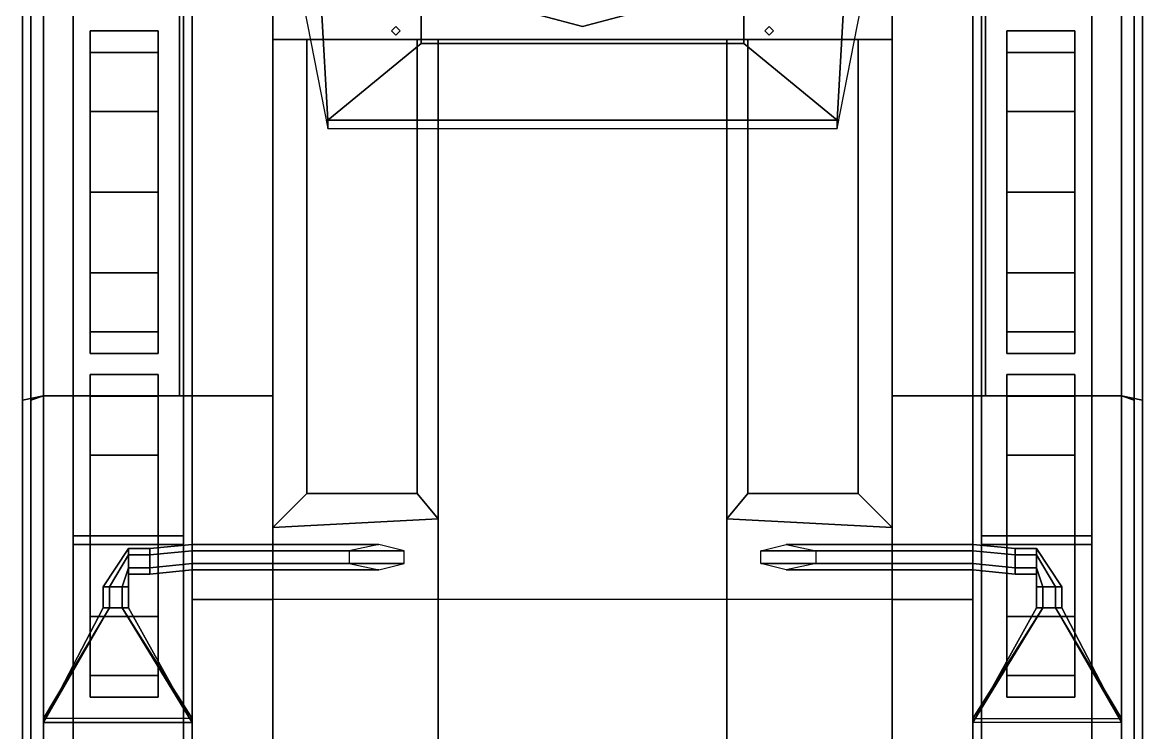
# Model space of a CAD drawing. Header units: millimetres. Extents: x -1.32 to 3, y -3.17 to 5.
# Drawn here: x -1.32 to 1.32, y -2.114 to -0.44 of the extents above; entities that cross this region are included whole.
import ezdxf

# ---------------------------------------------------------------- set-up
doc = ezdxf.new("R2010")
doc.units = ezdxf.units.MM
for name, color, linetype in [('mg2', 6, 'Continuous'), ('mudguards', 6, 'Continuous'), ('tracks', 3, 'Continuous'), ('turret', 2, 'Continuous'), ('wheels', 2, 'Continuous')]:
    doc.layers.add(name, color=color, linetype=linetype)

msp = doc.modelspace()

# ---------------------------------------------------------------- linework, layer by layer
for points in [[(-0.92, 2.51, 0.82), (-0.92, -2.7, 0.91), (-0.92, -0.48, 1.08), (-0.92, 2.07, 1.08)], [(-0.92, 2.46, 0.58), (-0.92, -2.7, 0.47), (-0.92, -2.7, 0.91), (-0.92, 2.51, 0.82)], [(0.92, -0.48, 1.08), (0.92, -2.7, 0.91), (0.92, 2.51, 0.82), (0.92, 2.07, 1.08)], [(0.92, -2.7, 0.91), (0.92, -2.7, 0.47), (0.92, 2.46, 0.58), (0.92, 2.51, 0.82)], [(-0.92, 2.02, 0.34), (-0.92, -2.24, 0.34), (-0.92, -2.7, 0.47), (-0.92, 2.46, 0.58)], [(0.92, -2.7, 0.47), (0.92, -2.24, 0.34), (0.92, 2.02, 0.34), (0.92, 2.46, 0.58)], [(0.92, 2.02, 0.34), (0.92, -2.24, 0.34), (-0.92, -2.24, 0.34), (-0.92, 2.02, 0.34)], [(-0.73, 1.27, 1.08), (-0.73, -0.48, 1.08), (-0.73, -0.48, 1.37), (-0.73, 1.13, 1.37)], [(0.73, -0.48, 1.37), (0.73, -0.48, 1.08), (0.73, 1.27, 1.08), (0.73, 1.13, 1.37)], [(-0.73, 1.13, 1.37), (-0.73, -0.48, 1.37), (0.73, -0.48, 1.37), (0.73, 1.13, 1.37)], [(-1.27, 0.06, 1.31), (-1.27, -1.32, 1.31), (-0.95, -1.32, 1.36), (-0.95, 0.06, 1.36)], [(-1.27, 0.06, 1.18), (-1.27, -1.32, 1.18), (-1.27, -1.32, 1.31), (-1.27, 0.06, 1.31)], [(-0.95, -1.32, 1.36), (-0.73, -1.32, 1.31), (-0.73, 0.06, 1.31), (-0.95, 0.06, 1.36)], [(-0.73, -1.32, 1.31), (-0.73, -1.32, 1.18), (-0.73, 0.06, 1.18), (-0.73, 0.06, 1.31)], [(0.73, 0.06, 1.31), (0.73, -1.32, 1.31), (0.95, -1.32, 1.36), (0.95, 0.06, 1.36)], [(0.73, 0.06, 1.18), (0.73, -1.32, 1.18), (0.73, -1.32, 1.31), (0.73, 0.06, 1.31)], [(0.95, 0.06, 1.36), (0.95, -1.32, 1.36), (0.95, -1.32, 1.36), (0.95, 0.06, 1.36)], [(0.95, -1.32, 1.36), (1.27, -1.32, 1.31), (1.27, 0.06, 1.31), (0.95, 0.06, 1.36)], [(1.27, -1.32, 1.31), (1.27, -1.32, 1.18), (1.27, 0.06, 1.18), (1.27, 0.06, 1.31)], [(-0.92, -0.48, 1.08), (-0.92, -2.7, 0.91), (-0.92, -1.8, 1.14), (-0.92, -0.48, 1.14)], [(-0.73, -0.48, 1.14), (-0.73, -0.48, 1.14), (-0.6592, -0.48, 1.37), (-0.73, -0.48, 1.37)], [(-0.65, -0.48, 1.4), (-0.73, -0.48, 1.14), (-0.73, -1.63, 1.14), (-0.65, -1.55, 1.4)], [(-0.39, -0.48, 1.4), (-0.375, -0.48, 1.37), (-0.6592, -0.48, 1.37), (-0.65, -0.48, 1.4)], [(-0.39, -1.55, 1.4), (-0.39, -0.48, 1.4), (-0.65, -0.48, 1.4), (-0.65, -1.55, 1.4)], [(-0.34, -1.61, 1.3), (-0.34, -0.48, 1.3), (-0.39, -0.48, 1.4), (-0.39, -1.55, 1.4)], [(-0.375, -0.48, 1.37), (-0.34, -0.48, 1.3), (0.34, -0.48, 1.3), (0.375, -0.48, 1.37)], [(-0.34, -0.48, 1.3), (-0.34, -2.61, 1.3), (0.34, -2.61, 1.3), (0.34, -0.48, 1.3)], [(0.34, -0.48, 1.3), (0.34, -1.61, 1.3), (0.39, -1.55, 1.4), (0.39, -0.48, 1.4)], [(0.65, -0.48, 1.4), (0.6592, -0.48, 1.37), (0.375, -0.48, 1.37), (0.39, -0.48, 1.4)], [(0.39, -0.48, 1.4), (0.39, -1.55, 1.4), (0.65, -1.55, 1.4), (0.65, -0.48, 1.4)], [(0.65, -1.55, 1.4), (0.73, -1.63, 1.14), (0.73, -0.48, 1.14), (0.65, -0.48, 1.4)], [(0.73, -0.48, 1.14), (0.73, -0.48, 1.14), (0.73, -0.48, 1.37), (0.6592, -0.48, 1.37)], [(0.92, -1.8, 1.14), (0.92, -2.7, 0.91), (0.92, -0.48, 1.08), (0.92, -0.48, 1.14)], [(-1.27, -1.32, 1.31), (-1.27, -1.32, 1.18), (-0.73, -1.32, 1.18), (-0.73, -1.32, 1.31)], [(-0.95, -1.32, 1.36), (-1.27, -1.32, 1.31), (-0.73, -1.32, 1.31), (-0.95, -1.32, 1.36)], [(-0.92, -1.32, 1.14), (-0.92, -1.8, 1.14), (-0.73, -1.8, 1.14), (-0.73, -1.32, 1.14)], [(-0.92, -1.32, 1.18), (-0.92, -1.32, 1.14), (-0.73, -1.32, 1.14), (-0.73, -1.32, 1.18)], [(0.73, -1.32, 1.14), (0.73, -1.8, 1.14), (0.92, -1.8, 1.14), (0.92, -1.32, 1.14)], [(0.95, -1.32, 1.36), (0.73, -1.32, 1.31), (1.27, -1.32, 1.31), (0.95, -1.32, 1.36)], [(0.73, -1.32, 1.31), (0.73, -1.32, 1.18), (1.27, -1.32, 1.18), (1.27, -1.32, 1.31)], [(0.73, -1.32, 1.18), (0.73, -1.32, 1.14), (0.92, -1.32, 1.14), (0.92, -1.32, 1.18)], [(-0.65, -1.55, 1.4), (-0.73, -1.63, 1.14), (-0.34, -1.61, 1.3), (-0.39, -1.55, 1.4)], [(0.39, -1.55, 1.4), (0.34, -1.61, 1.3), (0.73, -1.63, 1.14), (0.65, -1.55, 1.4)], [(-0.73, -1.63, 1.14), (-0.73, -2.78, 1.14), (-0.34, -2.61, 1.3), (-0.34, -1.61, 1.3)], [(0.34, -2.61, 1.3), (0.73, -2.78, 1.14), (0.73, -1.63, 1.14), (0.34, -1.61, 1.3)], [(-0.92, -1.8, 1.14), (-0.92, -2.7, 0.91), (-0.73, -2.7, 0.91), (-0.73, -1.8, 1.14)], [(-0.73, -2.7, 0.91), (-0.73, -2.78, 0.89), (-0.73, -2.78, 1.14), (-0.73, -1.8, 1.14)], [(-0.73, -1.8, 1.14), (-0.73, -2.78, 1.14), (0.73, -2.78, 1.14), (0.73, -1.8, 1.14)], [(0.73, -2.78, 1.14), (0.73, -2.78, 0.89), (0.73, -2.7, 0.91), (0.73, -1.8, 1.14)], [(0.73, -1.8, 1.14), (0.73, -2.7, 0.91), (0.92, -2.7, 0.91), (0.92, -1.8, 1.14)]]:
    msp.add_3dface(points)
at = {"layer": 'mg2'}
for points in [[(-1.32, 1.23, 1.13), (-1.32, -1.33, 1.13), (-1.32, -2.8, 0.62), (-1.32, 2.63, 0.62)], [(-1.32, -2.8, 0.62), (-1.3, -2.8, 0.62), (-1.3, 2.63, 0.62), (-1.32, 2.63, 0.62)], [(-1.3, 2.63, 0.62), (-1.3, -2.8, 0.62), (-1.3, -1.33, 1.13), (-1.3, 1.23, 1.13)], [(-1.27, 1.21, 1.18), (-1.27, -1.32, 1.18), (-1.32, -1.33, 1.13), (-1.32, 1.23, 1.13)], [(-1.3, 1.23, 1.13), (-1.3, -1.33, 1.13), (-1.27, -1.32, 1.16), (-1.27, 1.21, 1.16)], [(-1.27, 1.21, 1.16), (-1.27, -1.32, 1.16), (-0.92, -1.32, 1.16), (-0.92, 1.21, 1.16)], [(-0.92, 1.21, 1.18), (-0.92, -1.32, 1.18), (-1.27, -1.32, 1.18), (-1.27, 1.21, 1.18)], [(-0.92, -1.579, 1.14), (-0.92, -1.32, 1.18), (-0.92, -0.48, 1.18), (-0.92, -0.48, 1.14)], [(-0.92, -0.48, 1.14), (-0.92, -0.48, 1.18), (-0.92, -1.32, 1.18), (-0.92, -1.579, 1.14)], [(-1.27, -1.32, 1.18), (-1.27, -2.68, 0.97), (-1.32, -2.66, 0.91), (-1.32, -1.33, 1.13)], [(-1.3, -1.33, 1.13), (-1.3, -2.66, 0.91), (-1.27, -2.68, 0.95), (-1.27, -1.32, 1.16)], [(-1.27, -1.32, 1.16), (-1.27, -2.68, 0.95), (-0.92, -2.68, 0.95), (-0.92, -1.32, 1.16)], [(-0.92, -1.32, 1.18), (-0.92, -2.0802, 1.0626), (-1.27, -2.0802, 1.0626), (-1.27, -1.32, 1.18)], [(-1.32, -1.33, 1.13), (-1.32, -2.66, 0.91), (-1.32, -2.82, 0.65), (-1.32, -2.8, 0.62)], [(-1.3, -2.8, 0.62), (-1.3, -2.82, 0.65), (-1.3, -2.66, 0.91), (-1.3, -1.33, 1.13)], [(0.42, -1.685, 1.266), (0.48, -1.67, 1.24), (0.92, -1.67, 1.24), (0.92, -1.685, 1.266)], [(0.42, -1.715, 1.266), (0.42, -1.685, 1.266), (0.92, -1.685, 1.266), (0.92, -1.715, 1.266)], [(0.48, -1.67, 1.24), (0.55, -1.685, 1.214), (0.92, -1.685, 1.214), (0.92, -1.67, 1.24)], [(0.55, -1.685, 1.214), (0.55, -1.715, 1.214), (0.92, -1.715, 1.214), (0.92, -1.685, 1.214)], [(1.02, -1.68, 1.15), (1.02, -1.695, 1.176), (0.92, -1.685, 1.266), (0.92, -1.67, 1.24)], [(1.02, -1.695, 1.124), (1.02, -1.68, 1.15), (0.92, -1.67, 1.24), (0.92, -1.685, 1.214)], [(1.02, -1.695, 1.176), (1.02, -1.725, 1.176), (0.92, -1.715, 1.266), (0.92, -1.685, 1.266)], [(1.02, -1.725, 1.124), (1.02, -1.695, 1.124), (0.92, -1.685, 1.214), (0.92, -1.715, 1.214)], [(1.07, -1.68, 1.15), (1.07, -1.695, 1.176), (1.02, -1.695, 1.176), (1.02, -1.68, 1.15)], [(1.07, -1.695, 1.124), (1.07, -1.68, 1.15), (1.02, -1.68, 1.15), (1.02, -1.695, 1.124)], [(1.07, -1.695, 1.176), (1.07, -1.68, 1.15), (1.13, -1.77, 1.15), (1.115, -1.77, 1.176)], [(1.07, -1.68, 1.15), (1.07, -1.695, 1.124), (1.115, -1.77, 1.124), (1.13, -1.77, 1.15)], [(0.48, -1.73, 1.24), (0.42, -1.715, 1.266), (0.92, -1.715, 1.266), (0.92, -1.73, 1.24)], [(0.55, -1.715, 1.214), (0.48, -1.73, 1.24), (0.92, -1.73, 1.24), (0.92, -1.715, 1.214)], [(1.02, -1.725, 1.176), (1.02, -1.74, 1.15), (0.92, -1.73, 1.24), (0.92, -1.715, 1.266)], [(1.02, -1.74, 1.15), (1.02, -1.725, 1.124), (0.92, -1.715, 1.214), (0.92, -1.73, 1.24)], [(1.07, -1.695, 1.176), (1.07, -1.725, 1.176), (1.02, -1.725, 1.176), (1.02, -1.695, 1.176)], [(1.07, -1.725, 1.124), (1.07, -1.695, 1.124), (1.02, -1.695, 1.124), (1.02, -1.725, 1.124)], [(1.07, -1.725, 1.176), (1.07, -1.695, 1.176), (1.115, -1.77, 1.176), (1.085, -1.77, 1.176)], [(1.07, -1.695, 1.124), (1.07, -1.725, 1.124), (1.085, -1.77, 1.124), (1.115, -1.77, 1.124)], [(1.07, -1.725, 1.176), (1.07, -1.74, 1.15), (1.02, -1.74, 1.15), (1.02, -1.725, 1.176)], [(1.07, -1.74, 1.15), (1.07, -1.725, 1.124), (1.02, -1.725, 1.124), (1.02, -1.74, 1.15)], [(1.07, -1.74, 1.15), (1.07, -1.725, 1.176), (1.085, -1.77, 1.176), (1.07, -1.77, 1.15)], [(1.07, -1.725, 1.124), (1.07, -1.74, 1.15), (1.07, -1.77, 1.15), (1.085, -1.77, 1.124)], [(1.07, -1.77, 1.15), (1.085, -1.77, 1.176), (1.085, -1.82, 1.176), (1.07, -1.82, 1.15)], [(1.085, -1.77, 1.124), (1.07, -1.77, 1.15), (1.07, -1.82, 1.15), (1.085, -1.82, 1.124)], [(1.085, -1.77, 1.176), (1.115, -1.77, 1.176), (1.115, -1.82, 1.176), (1.085, -1.82, 1.176)], [(1.115, -1.77, 1.124), (1.085, -1.77, 1.124), (1.085, -1.82, 1.124), (1.115, -1.82, 1.124)], [(1.115, -1.77, 1.176), (1.13, -1.77, 1.15), (1.13, -1.82, 1.15), (1.115, -1.82, 1.176)], [(1.13, -1.77, 1.15), (1.115, -1.77, 1.124), (1.115, -1.82, 1.124), (1.13, -1.82, 1.15)], [(1.07, -1.82, 1.15), (1.085, -1.82, 1.176), (0.92, -2.09, 1.21)], [(1.085, -1.82, 1.176), (1.115, -1.82, 1.176), (1.27, -2.09, 1.21), (0.92, -2.09, 1.21)], [(1.115, -1.82, 1.124), (1.085, -1.82, 1.124), (0.92, -2.0802, 1.0626), (1.27, -2.0802, 1.0626)], [(1.085, -1.82, 1.124), (1.07, -1.82, 1.15), (0.92, -2.09, 1.21), (0.92, -2.0802, 1.0626)], [(1.115, -1.82, 1.176), (1.13, -1.82, 1.15), (1.27, -2.09, 1.21)], [(1.13, -1.82, 1.15), (1.115, -1.82, 1.124), (1.27, -2.0802, 1.0626), (1.27, -2.09, 1.21)]]:
    msp.add_3dface(points, dxfattribs=at)
at = {"layer": 'mudguards'}
for points in [[(1.3, 2.63, 0.62), (1.3, -2.8, 0.62), (1.3, -1.33, 1.13), (1.3, 1.23, 1.13)], [(1.32, -2.8, 0.62), (1.3, -2.8, 0.62), (1.3, 2.63, 0.62), (1.32, 2.63, 0.62)], [(1.32, 1.23, 1.13), (1.32, -1.33, 1.13), (1.32, -2.8, 0.62), (1.32, 2.63, 0.62)], [(1.3, 1.23, 1.13), (1.3, -1.33, 1.13), (1.27, -1.32, 1.16), (1.27, 1.21, 1.16)], [(1.27, 1.21, 1.18), (1.27, -1.32, 1.18), (1.32, -1.33, 1.13), (1.32, 1.23, 1.13)], [(0.92, 1.21, 1.18), (0.92, -1.32, 1.18), (1.27, -1.32, 1.18), (1.27, 1.21, 1.18)], [(1.27, 1.21, 1.16), (1.27, -1.32, 1.16), (0.92, -1.32, 1.16), (0.92, 1.21, 1.16)], [(0.92, -0.48, 1.14), (0.92, -0.48, 1.18), (0.92, -1.32, 1.18), (0.92, -1.579, 1.14)], [(0.92, -1.579, 1.14), (0.92, -1.32, 1.18), (0.92, -0.48, 1.18), (0.92, -0.48, 1.14)], [(1.27, -1.32, 1.16), (1.27, -2.68, 0.95), (0.92, -2.68, 0.95), (0.92, -1.32, 1.16)], [(0.92, -1.32, 1.18), (0.92, -2.0802, 1.0626), (1.27, -2.0802, 1.0626), (1.27, -1.32, 1.18)], [(1.27, -1.32, 1.18), (1.27, -2.68, 0.97), (1.32, -2.66, 0.91), (1.32, -1.33, 1.13)], [(1.3, -1.33, 1.13), (1.3, -2.66, 0.91), (1.27, -2.68, 0.95), (1.27, -1.32, 1.16)], [(1.3, -2.8, 0.62), (1.3, -2.82, 0.65), (1.3, -2.66, 0.91), (1.3, -1.33, 1.13)], [(1.32, -1.33, 1.13), (1.32, -2.66, 0.91), (1.32, -2.82, 0.65), (1.32, -2.8, 0.62)], [(-1.07, -1.695, 1.176), (-1.07, -1.68, 1.15), (-1.13, -1.77, 1.15), (-1.115, -1.77, 1.176)], [(-1.07, -1.68, 1.15), (-1.07, -1.695, 1.124), (-1.115, -1.77, 1.124), (-1.13, -1.77, 1.15)], [(-1.07, -1.68, 1.15), (-1.07, -1.695, 1.176), (-1.02, -1.695, 1.176), (-1.02, -1.68, 1.15)], [(-1.07, -1.695, 1.124), (-1.07, -1.68, 1.15), (-1.02, -1.68, 1.15), (-1.02, -1.695, 1.124)], [(-1.02, -1.68, 1.15), (-1.02, -1.695, 1.176), (-0.92, -1.685, 1.266), (-0.92, -1.67, 1.24)], [(-1.02, -1.695, 1.124), (-1.02, -1.68, 1.15), (-0.92, -1.67, 1.24), (-0.92, -1.685, 1.214)], [(-1.02, -1.695, 1.176), (-1.02, -1.725, 1.176), (-0.92, -1.715, 1.266), (-0.92, -1.685, 1.266)], [(-1.02, -1.725, 1.124), (-1.02, -1.695, 1.124), (-0.92, -1.685, 1.214), (-0.92, -1.715, 1.214)], [(-0.42, -1.685, 1.266), (-0.48, -1.67, 1.24), (-0.92, -1.67, 1.24), (-0.92, -1.685, 1.266)], [(-0.48, -1.67, 1.24), (-0.55, -1.685, 1.214), (-0.92, -1.685, 1.214), (-0.92, -1.67, 1.24)], [(-0.42, -1.715, 1.266), (-0.42, -1.685, 1.266), (-0.92, -1.685, 1.266), (-0.92, -1.715, 1.266)], [(-0.55, -1.685, 1.214), (-0.55, -1.715, 1.214), (-0.92, -1.715, 1.214), (-0.92, -1.685, 1.214)], [(-1.07, -1.725, 1.176), (-1.07, -1.695, 1.176), (-1.115, -1.77, 1.176), (-1.085, -1.77, 1.176)], [(-1.07, -1.695, 1.124), (-1.07, -1.725, 1.124), (-1.085, -1.77, 1.124), (-1.115, -1.77, 1.124)], [(-1.07, -1.695, 1.176), (-1.07, -1.725, 1.176), (-1.02, -1.725, 1.176), (-1.02, -1.695, 1.176)], [(-1.07, -1.725, 1.124), (-1.07, -1.695, 1.124), (-1.02, -1.695, 1.124), (-1.02, -1.725, 1.124)], [(-1.02, -1.725, 1.176), (-1.02, -1.74, 1.15), (-0.92, -1.73, 1.24), (-0.92, -1.715, 1.266)], [(-1.02, -1.74, 1.15), (-1.02, -1.725, 1.124), (-0.92, -1.715, 1.214), (-0.92, -1.73, 1.24)], [(-0.48, -1.73, 1.24), (-0.42, -1.715, 1.266), (-0.92, -1.715, 1.266), (-0.92, -1.73, 1.24)], [(-0.55, -1.715, 1.214), (-0.48, -1.73, 1.24), (-0.92, -1.73, 1.24), (-0.92, -1.715, 1.214)], [(-1.07, -1.74, 1.15), (-1.07, -1.725, 1.176), (-1.085, -1.77, 1.176), (-1.07, -1.77, 1.15)], [(-1.07, -1.725, 1.124), (-1.07, -1.74, 1.15), (-1.07, -1.77, 1.15), (-1.085, -1.77, 1.124)], [(-1.07, -1.725, 1.176), (-1.07, -1.74, 1.15), (-1.02, -1.74, 1.15), (-1.02, -1.725, 1.176)], [(-1.07, -1.74, 1.15), (-1.07, -1.725, 1.124), (-1.02, -1.725, 1.124), (-1.02, -1.74, 1.15)], [(-1.115, -1.77, 1.176), (-1.13, -1.77, 1.15), (-1.13, -1.82, 1.15), (-1.115, -1.82, 1.176)], [(-1.13, -1.77, 1.15), (-1.115, -1.77, 1.124), (-1.115, -1.82, 1.124), (-1.13, -1.82, 1.15)], [(-1.085, -1.77, 1.176), (-1.115, -1.77, 1.176), (-1.115, -1.82, 1.176), (-1.085, -1.82, 1.176)], [(-1.115, -1.77, 1.124), (-1.085, -1.77, 1.124), (-1.085, -1.82, 1.124), (-1.115, -1.82, 1.124)], [(-1.07, -1.77, 1.15), (-1.085, -1.77, 1.176), (-1.085, -1.82, 1.176), (-1.07, -1.82, 1.15)], [(-1.085, -1.77, 1.124), (-1.07, -1.77, 1.15), (-1.07, -1.82, 1.15), (-1.085, -1.82, 1.124)], [(-1.085, -1.82, 1.176), (-1.115, -1.82, 1.176), (-1.27, -2.09, 1.21), (-0.92, -2.09, 1.21)], [(-1.115, -1.82, 1.176), (-1.13, -1.82, 1.15), (-1.27, -2.09, 1.21)], [(-1.13, -1.82, 1.15), (-1.115, -1.82, 1.124), (-1.27, -2.0802, 1.0626), (-1.27, -2.09, 1.21)], [(-1.115, -1.82, 1.124), (-1.085, -1.82, 1.124), (-0.92, -2.0802, 1.0626), (-1.27, -2.0802, 1.0626)], [(-1.07, -1.82, 1.15), (-1.085, -1.82, 1.176), (-0.92, -2.09, 1.21)], [(-1.085, -1.82, 1.124), (-1.07, -1.82, 1.15), (-0.92, -2.09, 1.21), (-0.92, -2.0802, 1.0626)], [(-1.27, -2.0802, 1.0626), (-1.27, -2.49, 1.05), (-1.27, -2.49, 1.19), (-1.27, -2.09, 1.21)], [(-1.27, -2.61, 0.9808), (-1.27, -2.61, 0.9808), (-1.27, -2.49, 1.05), (-1.27, -2.0802, 1.0626)], [(-0.92, -2.49, 1.19), (-0.92, -2.49, 1.05), (-0.92, -2.0802, 1.0626), (-0.92, -2.09, 1.21)], [(-0.92, -2.49, 1.05), (-0.92, -2.61, 0.9808), (-0.92, -2.61, 0.9808), (-0.92, -2.0802, 1.0626)], [(0.92, -2.0802, 1.0626), (0.92, -2.49, 1.05), (0.92, -2.49, 1.19), (0.92, -2.09, 1.21)], [(0.92, -2.61, 0.9808), (0.92, -2.61, 0.9808), (0.92, -2.49, 1.05), (0.92, -2.0802, 1.0626)], [(1.27, -2.49, 1.19), (1.27, -2.49, 1.05), (1.27, -2.0802, 1.0626), (1.27, -2.09, 1.21)], [(1.27, -2.49, 1.05), (1.27, -2.61, 0.9808), (1.27, -2.61, 0.9808), (1.27, -2.0802, 1.0626)], [(-1.27, -2.09, 1.21), (-1.27, -2.49, 1.19), (-0.92, -2.49, 1.19), (-0.92, -2.09, 1.21)], [(0.92, -2.09, 1.21), (0.92, -2.49, 1.19), (1.27, -2.49, 1.19), (1.27, -2.09, 1.21)]]:
    msp.add_3dface(points, dxfattribs=at)
at = {"layer": 'tracks'}
for points in [[(-0.94, 1.64, -0.01), (-0.94, -1.67, -0.01), (-1.2, -1.67, -0.01), (-1.2, 1.64, -0.01)], [(-1.2, 1.64, -0.01), (-1.2, -1.67, -0.01), (-1.2, -1.67, 0.02), (-1.2, 1.64, 0.02)], [(-1.2, 1.64, 0.02), (-1.2, -1.67, 0.02), (-0.94, -1.67, 0.02), (-0.94, 1.64, 0.02)], [(-1.2, 1.64, 0.81), (-1.2, -1.65, 0.81), (-0.94, -1.65, 0.81), (-0.94, 1.64, 0.81)], [(-0.94, 1.64, 0.78), (-0.94, -1.65, 0.78), (-1.2, -1.65, 0.78), (-1.2, 1.64, 0.78)], [(-1.2, 1.64, 0.78), (-1.2, -1.65, 0.78), (-1.2, -1.65, 0.81), (-1.2, 1.64, 0.81)], [(-0.94, -1.67, 0.02), (-0.94, -1.67, -0.01), (-0.94, 1.64, -0.01), (-0.94, 1.64, 0.02)], [(-0.94, -1.65, 0.81), (-0.94, -1.65, 0.78), (-0.94, 1.64, 0.78), (-0.94, 1.64, 0.81)], [(0.94, 1.64, -0.01), (0.94, -1.67, -0.01), (0.94, -1.67, 0.02), (0.94, 1.64, 0.02)], [(0.94, 1.64, 0.02), (0.94, -1.67, 0.02), (1.2, -1.67, 0.02), (1.2, 1.64, 0.02)], [(1.2, 1.64, -0.01), (1.2, -1.67, -0.01), (0.94, -1.67, -0.01), (0.94, 1.64, -0.01)], [(0.94, 1.64, 0.78), (0.94, -1.65, 0.78), (0.94, -1.65, 0.81), (0.94, 1.64, 0.81)], [(1.2, 1.64, 0.78), (1.2, -1.65, 0.78), (0.94, -1.65, 0.78), (0.94, 1.64, 0.78)], [(0.94, 1.64, 0.81), (0.94, -1.65, 0.81), (1.2, -1.65, 0.81), (1.2, 1.64, 0.81)], [(1.2, -1.67, 0.02), (1.2, -1.67, -0.01), (1.2, 1.64, -0.01), (1.2, 1.64, 0.02)], [(1.2, -1.65, 0.81), (1.2, -1.65, 0.78), (1.2, 1.64, 0.78), (1.2, 1.64, 0.81)], [(-1.2, -1.65, 0.81), (-1.2, -2.41, 0.85), (-0.94, -2.41, 0.85), (-0.94, -1.65, 0.81)], [(-1.2, -1.65, 0.78), (-1.2, -2.41, 0.82), (-1.2, -2.41, 0.85), (-1.2, -1.65, 0.81)], [(-0.94, -1.65, 0.78), (-0.94, -2.41, 0.82), (-1.2, -2.41, 0.82), (-1.2, -1.65, 0.78)], [(-0.94, -2.41, 0.85), (-0.94, -2.41, 0.82), (-0.94, -1.65, 0.78), (-0.94, -1.65, 0.81)], [(0.94, -1.65, 0.78), (0.94, -2.41, 0.82), (0.94, -2.41, 0.85), (0.94, -1.65, 0.81)], [(1.2, -1.65, 0.78), (1.2, -2.41, 0.82), (0.94, -2.41, 0.82), (0.94, -1.65, 0.78)], [(0.94, -1.65, 0.81), (0.94, -2.41, 0.85), (1.2, -2.41, 0.85), (1.2, -1.65, 0.81)], [(1.2, -2.41, 0.85), (1.2, -2.41, 0.82), (1.2, -1.65, 0.78), (1.2, -1.65, 0.81)], [(-0.94, -1.67, -0.01), (-0.94, -2.58, 0.27), (-1.2, -2.58, 0.27), (-1.2, -1.67, -0.01)], [(-1.2, -1.67, -0.01), (-1.2, -2.58, 0.27), (-1.2, -2.55, 0.3), (-1.2, -1.67, 0.02)], [(-1.2, -1.67, 0.02), (-1.2, -2.55, 0.3), (-0.94, -2.55, 0.3), (-0.94, -1.67, 0.02)], [(-0.94, -2.55, 0.3), (-0.94, -2.58, 0.27), (-0.94, -1.67, -0.01), (-0.94, -1.67, 0.02)], [(0.94, -1.67, -0.01), (0.94, -2.58, 0.27), (0.94, -2.55, 0.3), (0.94, -1.67, 0.02)], [(1.2, -1.67, -0.01), (1.2, -2.58, 0.27), (0.94, -2.58, 0.27), (0.94, -1.67, -0.01)], [(0.94, -1.67, 0.02), (0.94, -2.55, 0.3), (1.2, -2.55, 0.3), (1.2, -1.67, 0.02)], [(1.2, -2.55, 0.3), (1.2, -2.58, 0.27), (1.2, -1.67, -0.01), (1.2, -1.67, 0.02)]]:
    msp.add_3dface(points, dxfattribs=at)
at = {"layer": 'turret'}
for points in [[(-0.81, 0.38, 1.42), (-0.6, -0.69, 1.42), (-0.6, -0.67, 1.77), (-0.66, 0.38, 1.85)], [(-0.66, 0.38, 1.85), (-0.6, -0.67, 1.77), (-0.38, -0.49, 2.02), (-0.38, 0.09, 2.02)], [(0.38, -0.49, 2.02), (0.6, -0.67, 1.77), (0.66, 0.38, 1.85), (0.38, 0.09, 2.02)], [(0.6, -0.67, 1.77), (0.6, -0.69, 1.42), (0.81, 0.38, 1.42), (0.66, 0.38, 1.85)], [(-0.38, 0.09, 2.02), (-0.38, -0.49, 2.02), (0.38, -0.49, 2.02), (0.38, 0.09, 2.02)], [(-0.38, -0.3482, 1.37), (0, -0.45, 1.37), (0, -0.45, 1.42), (-0.38, -0.3482, 1.42)], [(0, -0.45, 1.37), (0.38, -0.3482, 1.37), (0.38, -0.3482, 1.42), (0, -0.45, 1.42)], [(-0.44, -0.45, 1.94), (-0.45, -0.46, 1.93), (-0.45, -0.46, 2.3), (-0.44, -0.45, 2.3)], [(-0.44, -0.45, 2.3), (-0.45, -0.46, 2.3), (-0.44, -0.47, 2.3), (-0.43, -0.46, 2.3)], [(-0.45, -0.46, 1.93), (-0.44, -0.47, 1.94), (-0.44, -0.47, 2.3), (-0.45, -0.46, 2.3)], [(-0.43, -0.46, 1.98), (-0.44, -0.45, 1.94), (-0.44, -0.45, 2.3), (-0.43, -0.46, 2.3)], [(-0.44, -0.47, 1.94), (-0.43, -0.46, 1.98), (-0.43, -0.46, 2.3), (-0.44, -0.47, 2.3)], [(0.44, -0.45, 1.94), (0.43, -0.46, 1.98), (0.43, -0.46, 2.3), (0.44, -0.45, 2.3)], [(0.44, -0.45, 2.3), (0.43, -0.46, 2.3), (0.44, -0.47, 2.3), (0.45, -0.46, 2.3)], [(0.43, -0.46, 1.98), (0.44, -0.47, 1.94), (0.44, -0.47, 2.3), (0.43, -0.46, 2.3)], [(0.45, -0.46, 1.93), (0.44, -0.45, 1.94), (0.44, -0.45, 2.3), (0.45, -0.46, 2.3)], [(0.44, -0.47, 1.94), (0.45, -0.46, 1.93), (0.45, -0.46, 2.3), (0.44, -0.47, 2.3)], [(-0.38, -0.49, 2.02), (-0.6, -0.67, 1.77), (0.6, -0.67, 1.77), (0.38, -0.49, 2.02)], [(-0.6, -0.67, 1.77), (-0.6, -0.69, 1.42), (0.6, -0.69, 1.42), (0.6, -0.67, 1.77)]]:
    msp.add_3dface(points, dxfattribs=at)
at = {"layer": 'wheels'}
for points in [[(-1.16, -1.1691, 0.59), (-1.16, -0.46, 0.4), (-1.16, -0.5109, 0.21), (-1.16, -1.22, 0.4)], [(-1.16, -1.03, 0.7291), (-1.16, -0.5109, 0.59), (-1.16, -0.46, 0.4), (-1.16, -1.1691, 0.59)], [(-1, -0.5109, 0.59), (-1, -0.46, 0.4), (-1.16, -0.46, 0.4), (-1.16, -0.5109, 0.59)], [(-1, -0.46, 0.4), (-1, -0.5109, 0.21), (-1.16, -0.5109, 0.21), (-1.16, -0.46, 0.4)], [(-1, -1.1691, 0.21), (-1, -0.46, 0.4), (-1, -0.5109, 0.59), (-1, -1.22, 0.4)], [(-1, -1.03, 0.0709), (-1, -0.5109, 0.21), (-1, -0.46, 0.4), (-1, -1.1691, 0.21)], [(1.16, -0.5109, 0.59), (1.16, -0.46, 0.4), (1, -0.46, 0.4), (1, -0.5109, 0.59)], [(1, -1.03, 0.7291), (1, -0.5109, 0.59), (1, -0.46, 0.4), (1, -1.1691, 0.59)], [(1, -1.1691, 0.59), (1, -0.46, 0.4), (1, -0.5109, 0.21), (1, -1.22, 0.4)], [(1.16, -0.46, 0.4), (1.16, -0.5109, 0.21), (1, -0.5109, 0.21), (1, -0.46, 0.4)], [(1.16, -1.1691, 0.21), (1.16, -0.46, 0.4), (1.16, -0.5109, 0.59), (1.16, -1.22, 0.4)], [(1.16, -1.03, 0.0709), (1.16, -0.5109, 0.21), (1.16, -0.46, 0.4), (1.16, -1.1691, 0.21)], [(-1.16, -1.22, 0.4), (-1.16, -0.5109, 0.21), (-1.16, -0.65, 0.0709), (-1.16, -1.1691, 0.21)], [(-1, -0.5109, 0.21), (-1, -0.65, 0.0709), (-1.16, -0.65, 0.0709), (-1.16, -0.5109, 0.21)], [(-1.16, -0.84, 0.78), (-1.16, -0.65, 0.7291), (-1.16, -0.5109, 0.59), (-1.16, -1.03, 0.7291)], [(-1, -0.65, 0.7291), (-1, -0.5109, 0.59), (-1.16, -0.5109, 0.59), (-1.16, -0.65, 0.7291)], [(-1, -1.22, 0.4), (-1, -0.5109, 0.59), (-1, -0.65, 0.7291), (-1, -1.1691, 0.59)], [(-1, -0.84, 0.02), (-1, -0.65, 0.0709), (-1, -0.5109, 0.21), (-1, -1.03, 0.0709)], [(1, -1.22, 0.4), (1, -0.5109, 0.21), (1, -0.65, 0.0709), (1, -1.1691, 0.21)], [(1.16, -0.5109, 0.21), (1.16, -0.65, 0.0709), (1, -0.65, 0.0709), (1, -0.5109, 0.21)], [(1.16, -0.65, 0.7291), (1.16, -0.5109, 0.59), (1, -0.5109, 0.59), (1, -0.65, 0.7291)], [(1, -0.84, 0.78), (1, -0.65, 0.7291), (1, -0.5109, 0.59), (1, -1.03, 0.7291)], [(1.16, -1.22, 0.4), (1.16, -0.5109, 0.59), (1.16, -0.65, 0.7291), (1.16, -1.1691, 0.59)], [(1.16, -0.84, 0.02), (1.16, -0.65, 0.0709), (1.16, -0.5109, 0.21), (1.16, -1.03, 0.0709)], [(-1.16, -1.1691, 0.21), (-1.16, -0.65, 0.0709), (-1.16, -0.84, 0.02), (-1.16, -1.03, 0.0709)], [(-1, -0.65, 0.0709), (-1, -0.84, 0.02), (-1.16, -0.84, 0.02), (-1.16, -0.65, 0.0709)], [(-1, -0.84, 0.78), (-1, -0.65, 0.7291), (-1.16, -0.65, 0.7291), (-1.16, -0.84, 0.78)], [(-1, -1.1691, 0.59), (-1, -0.65, 0.7291), (-1, -0.84, 0.78), (-1, -1.03, 0.7291)], [(1.16, -0.65, 0.0709), (1.16, -0.84, 0.02), (1, -0.84, 0.02), (1, -0.65, 0.0709)], [(1, -1.1691, 0.21), (1, -0.65, 0.0709), (1, -0.84, 0.02), (1, -1.03, 0.0709)], [(1.16, -0.84, 0.78), (1.16, -0.65, 0.7291), (1, -0.65, 0.7291), (1, -0.84, 0.78)], [(1.16, -1.1691, 0.59), (1.16, -0.65, 0.7291), (1.16, -0.84, 0.78), (1.16, -1.03, 0.7291)], [(-1, -0.84, 0.02), (-1, -1.03, 0.0709), (-1.16, -1.03, 0.0709), (-1.16, -0.84, 0.02)], [(-1, -1.03, 0.7291), (-1, -0.84, 0.78), (-1.16, -0.84, 0.78), (-1.16, -1.03, 0.7291)], [(1.16, -0.84, 0.02), (1.16, -1.03, 0.0709), (1, -1.03, 0.0709), (1, -0.84, 0.02)], [(1.16, -1.03, 0.7291), (1.16, -0.84, 0.78), (1, -0.84, 0.78), (1, -1.03, 0.7291)], [(-1, -1.03, 0.0709), (-1, -1.1691, 0.21), (-1.16, -1.1691, 0.21), (-1.16, -1.03, 0.0709)], [(-1, -1.1691, 0.59), (-1, -1.03, 0.7291), (-1.16, -1.03, 0.7291), (-1.16, -1.1691, 0.59)], [(1.16, -1.03, 0.0709), (1.16, -1.1691, 0.21), (1, -1.1691, 0.21), (1, -1.03, 0.0709)], [(1.16, -1.1691, 0.59), (1.16, -1.03, 0.7291), (1, -1.03, 0.7291), (1, -1.1691, 0.59)], [(-1, -1.22, 0.4), (-1, -1.1691, 0.59), (-1.16, -1.1691, 0.59), (-1.16, -1.22, 0.4)], [(-1, -1.1691, 0.21), (-1, -1.22, 0.4), (-1.16, -1.22, 0.4), (-1.16, -1.1691, 0.21)], [(1.16, -1.22, 0.4), (1.16, -1.1691, 0.59), (1, -1.1691, 0.59), (1, -1.22, 0.4)], [(1.16, -1.1691, 0.21), (1.16, -1.22, 0.4), (1, -1.22, 0.4), (1, -1.1691, 0.21)], [(-1.16, -1.84, 0.7291), (-1.16, -1.3209, 0.59), (-1.16, -1.27, 0.4), (-1.16, -1.9791, 0.59)], [(-1.16, -1.9791, 0.59), (-1.16, -1.27, 0.4), (-1.16, -1.3209, 0.21), (-1.16, -2.03, 0.4)], [(-1, -1.3209, 0.59), (-1, -1.27, 0.4), (-1.16, -1.27, 0.4), (-1.16, -1.3209, 0.59)], [(-1, -1.27, 0.4), (-1, -1.3209, 0.21), (-1.16, -1.3209, 0.21), (-1.16, -1.27, 0.4)], [(-1, -1.84, 0.0709), (-1, -1.3209, 0.21), (-1, -1.27, 0.4), (-1, -1.9791, 0.21)], [(-1, -1.9791, 0.21), (-1, -1.27, 0.4), (-1, -1.3209, 0.59), (-1, -2.03, 0.4)], [(1, -1.9791, 0.59), (1, -1.27, 0.4), (1, -1.3209, 0.21), (1, -2.03, 0.4)], [(1, -1.84, 0.7291), (1, -1.3209, 0.59), (1, -1.27, 0.4), (1, -1.9791, 0.59)], [(1.16, -1.3209, 0.59), (1.16, -1.27, 0.4), (1, -1.27, 0.4), (1, -1.3209, 0.59)], [(1.16, -1.27, 0.4), (1.16, -1.3209, 0.21), (1, -1.3209, 0.21), (1, -1.27, 0.4)], [(1.16, -1.84, 0.0709), (1.16, -1.3209, 0.21), (1.16, -1.27, 0.4), (1.16, -1.9791, 0.21)], [(1.16, -1.9791, 0.21), (1.16, -1.27, 0.4), (1.16, -1.3209, 0.59), (1.16, -2.03, 0.4)], [(-1.16, -2.03, 0.4), (-1.16, -1.3209, 0.21), (-1.16, -1.46, 0.0709), (-1.16, -1.9791, 0.21)], [(-1, -1.3209, 0.21), (-1, -1.46, 0.0709), (-1.16, -1.46, 0.0709), (-1.16, -1.3209, 0.21)], [(-1, -1.46, 0.7291), (-1, -1.3209, 0.59), (-1.16, -1.3209, 0.59), (-1.16, -1.46, 0.7291)], [(-1.16, -1.65, 0.78), (-1.16, -1.46, 0.7291), (-1.16, -1.3209, 0.59), (-1.16, -1.84, 0.7291)], [(-1, -2.03, 0.4), (-1, -1.3209, 0.59), (-1, -1.46, 0.7291), (-1, -1.9791, 0.59)], [(-1, -1.65, 0.02), (-1, -1.46, 0.0709), (-1, -1.3209, 0.21), (-1, -1.84, 0.0709)], [(1, -2.03, 0.4), (1, -1.3209, 0.21), (1, -1.46, 0.0709), (1, -1.9791, 0.21)], [(1.16, -1.3209, 0.21), (1.16, -1.46, 0.0709), (1, -1.46, 0.0709), (1, -1.3209, 0.21)], [(1, -1.65, 0.78), (1, -1.46, 0.7291), (1, -1.3209, 0.59), (1, -1.84, 0.7291)], [(1.16, -1.46, 0.7291), (1.16, -1.3209, 0.59), (1, -1.3209, 0.59), (1, -1.46, 0.7291)], [(1.16, -2.03, 0.4), (1.16, -1.3209, 0.59), (1.16, -1.46, 0.7291), (1.16, -1.9791, 0.59)], [(1.16, -1.65, 0.02), (1.16, -1.46, 0.0709), (1.16, -1.3209, 0.21), (1.16, -1.84, 0.0709)], [(-1.16, -1.9791, 0.21), (-1.16, -1.46, 0.0709), (-1.16, -1.65, 0.02), (-1.16, -1.84, 0.0709)], [(-1, -1.46, 0.0709), (-1, -1.65, 0.02), (-1.16, -1.65, 0.02), (-1.16, -1.46, 0.0709)], [(-1, -1.65, 0.78), (-1, -1.46, 0.7291), (-1.16, -1.46, 0.7291), (-1.16, -1.65, 0.78)], [(-1, -1.9791, 0.59), (-1, -1.46, 0.7291), (-1, -1.65, 0.78), (-1, -1.84, 0.7291)], [(1, -1.9791, 0.21), (1, -1.46, 0.0709), (1, -1.65, 0.02), (1, -1.84, 0.0709)], [(1.16, -1.46, 0.0709), (1.16, -1.65, 0.02), (1, -1.65, 0.02), (1, -1.46, 0.0709)], [(1.16, -1.65, 0.78), (1.16, -1.46, 0.7291), (1, -1.46, 0.7291), (1, -1.65, 0.78)], [(1.16, -1.9791, 0.59), (1.16, -1.46, 0.7291), (1.16, -1.65, 0.78), (1.16, -1.84, 0.7291)], [(-1, -1.65, 0.02), (-1, -1.84, 0.0709), (-1.16, -1.84, 0.0709), (-1.16, -1.65, 0.02)], [(-1, -1.84, 0.7291), (-1, -1.65, 0.78), (-1.16, -1.65, 0.78), (-1.16, -1.84, 0.7291)], [(1.16, -1.65, 0.02), (1.16, -1.84, 0.0709), (1, -1.84, 0.0709), (1, -1.65, 0.02)], [(1.16, -1.84, 0.7291), (1.16, -1.65, 0.78), (1, -1.65, 0.78), (1, -1.84, 0.7291)], [(-1, -1.9791, 0.59), (-1, -1.84, 0.7291), (-1.16, -1.84, 0.7291), (-1.16, -1.9791, 0.59)], [(-1, -1.84, 0.0709), (-1, -1.9791, 0.21), (-1.16, -1.9791, 0.21), (-1.16, -1.84, 0.0709)], [(1.16, -1.9791, 0.59), (1.16, -1.84, 0.7291), (1, -1.84, 0.7291), (1, -1.9791, 0.59)], [(1.16, -1.84, 0.0709), (1.16, -1.9791, 0.21), (1, -1.9791, 0.21), (1, -1.84, 0.0709)], [(-1, -2.03, 0.4), (-1, -1.9791, 0.59), (-1.16, -1.9791, 0.59), (-1.16, -2.03, 0.4)], [(-1, -1.9791, 0.21), (-1, -2.03, 0.4), (-1.16, -2.03, 0.4), (-1.16, -1.9791, 0.21)], [(1.16, -2.03, 0.4), (1.16, -1.9791, 0.59), (1, -1.9791, 0.59), (1, -2.03, 0.4)], [(1.16, -1.9791, 0.21), (1.16, -2.03, 0.4), (1, -2.03, 0.4), (1, -1.9791, 0.21)]]:
    msp.add_3dface(points, dxfattribs=at)

doc.saveas('drawing.dxf')
